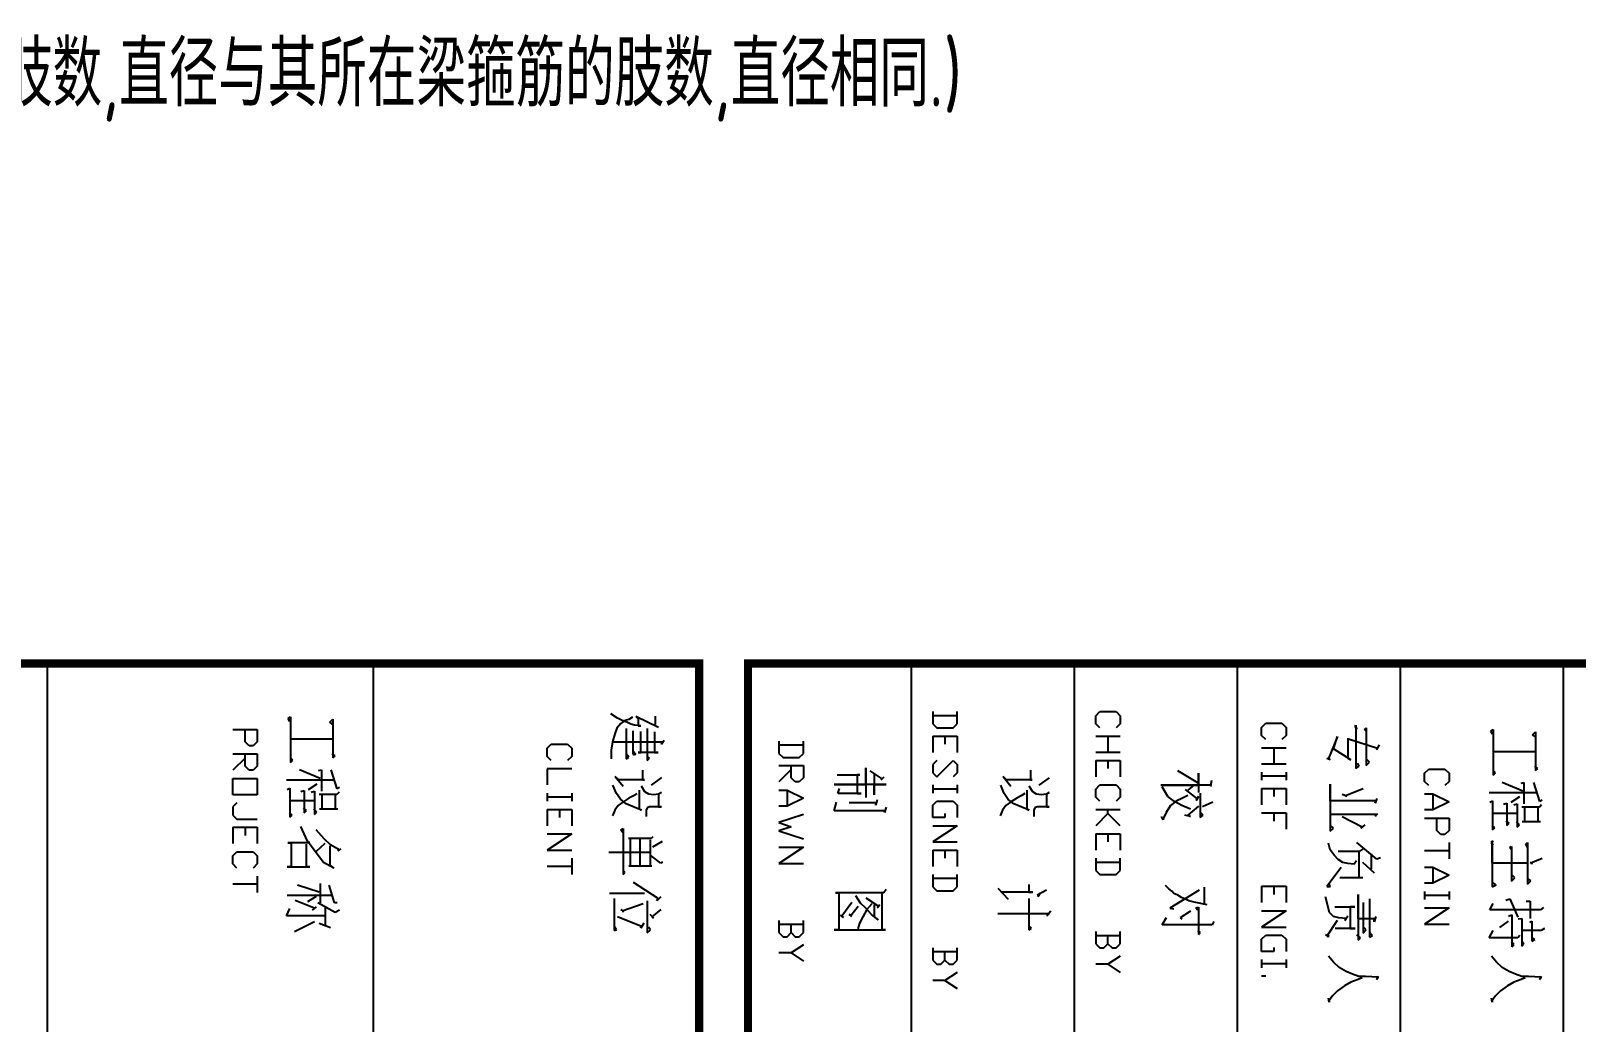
# Model space of a CAD drawing. Extents: x 2506385 to 2810062, y -487803 to -193521.
# Drawn here: x 2776962 to 2786442, y -444240 to -438157 of the extents above; entities that cross this region are included whole.
import ezdxf

# ---------------------------------------------------------------- set-up
doc = ezdxf.new("R2010")
doc.units = 0
doc.header["$LTSCALE"] = 1000
doc.header["$MEASUREMENT"] = 0
doc.layers.add('PUB_TEXT', color=7, linetype='Continuous')
doc.layers.add('PUB_TITLE', color=4, linetype='Continuous')
doc.styles.add('TSSD_DIMENSION', font='tssdeng.shx', dxfattribs={"width": 0.8, "bigfont": 'tssdchn.shx'})

# ---------------------------------------------------------------- blocks, each defined once
blk = doc.blocks.new('EWW')
at = {"layer": 'PUB_TITLE'}
for p, q in [((-165269.8, 281054.6), (-158269.8, 281054.6)), ((-164850, 280885.1), (-164612, 280885.1)), ((-164832.5, 280867.6), (-164850, 280885.1)), ((-164818.5, 280885.1), (-164832.5, 280867.6)), ((-164727.5, 280885.1), (-164727.5, 280626.1)), ((-164727.5, 280881.6), (-164727.5, 280626.1)), ((-164626, 280899.1), (-164640, 280881.6)), ((-164612, 280885.1), (-164626, 280899.1)), ((-164423, 280913.1), (-164538.5, 280874.6)), ((-164475.5, 280895.6), (-164475.5, 280601.6)), ((-164430, 280927.1), (-164423, 280913.1)), ((-164402, 280923.6), (-164388, 280909.6)), ((-164388, 280909.6), (-164388, 280801.1)), ((-164388, 280899.1), (-164293.5, 280899.1)), ((-164297, 280916.6), (-164297, 280804.6)), ((-164073, 280927.1), (-164045, 280857.1)), ((-163772, 280934.1), (-163758, 280916.6)), ((-163758, 280916.6), (-163758, 280605.1)), ((-163642.5, 280941.1), (-163632, 280920.1)), ((-163632, 280920.1), (-163632, 280801.1)), ((-163576, 280881.6), (-163586.5, 280867.6)), ((-163565.5, 280864.1), (-163576, 280881.6)), ((-163348.5, 280923.6), (-163331, 280909.6)), ((-163345, 280920.1), (-163348.5, 280843.1)), ((-163331, 280909.6), (-163345, 280920.1)), ((-164538.5, 280815.1), (-164409, 280815.1)), ((-164535, 280797.6), (-164538.5, 280815.1)), ((-164486, 280808.1), (-164538.5, 280682.1)), ((-164451, 280787.1), (-164416, 280734.6)), ((-164384.5, 280818.6), (-164293.5, 280818.6)), ((-164279.5, 280787.1), (-164297, 280769.6)), ((-164265.5, 280773.1), (-164279.5, 280787.1)), ((-164171, 280836.1), (-163915.5, 280836.1)), ((-164160.5, 280825.6), (-164171, 280836.1)), ((-164143, 280836.1), (-164160.5, 280825.6)), ((-164041.5, 280867.6), (-164048.5, 280853.6)), ((-164045, 280857.1), (-164041.5, 280867.6)), ((-164045, 280832.6), (-164045, 280619.1)), ((-163936.5, 280857.1), (-163943.5, 280843.1)), ((-163915.5, 280836.1), (-163936.5, 280857.1)), ((-163810.5, 280853.6), (-163705.5, 280853.6)), ((-163810.5, 280829.1), (-163810.5, 280853.6)), ((-163705.5, 280801.1), (-163534, 280801.1)), ((-163702, 280780.1), (-163705.5, 280801.1)), ((-163688, 280864.1), (-163565.5, 280864.1)), ((-163681, 280850.1), (-163688, 280864.1)), ((-163600.5, 280790.6), (-163586.5, 280776.6)), ((-163548, 280815.1), (-163565.5, 280801.1)), ((-163534, 280801.1), (-163548, 280815.1)), ((-163348.5, 280801.1), (-163362.5, 280762.6)), ((-163348.5, 280843.1), (-163348.5, 280801.1)), ((-163341.5, 280822.1), (-163331, 280797.6)), ((-163331, 280797.6), (-163313.5, 280752.1)), ((-164412.5, 280710.1), (-164276, 280710.1)), ((-164405.5, 280689.1), (-164412.5, 280710.1)), ((-164409, 280773.1), (-164265.5, 280773.1)), ((-164402, 280752.1), (-164409, 280773.1)), ((-164349.5, 280769.6), (-164349.5, 280622.6)), ((-164290, 280724.1), (-164304, 280706.6)), ((-164276, 280710.1), (-164290, 280724.1)), ((-164146.5, 280738.1), (-163933, 280738.1)), ((-164139.5, 280727.6), (-164146.5, 280738.1)), ((-164125.5, 280738.1), (-164139.5, 280727.6)), ((-163954, 280759.1), (-163968, 280745.1)), ((-163933, 280738.1), (-163954, 280759.1)), ((-163824.5, 280727.6), (-163712.5, 280776.6)), ((-163817.5, 280703.1), (-163824.5, 280727.6)), ((-163726.5, 280741.6), (-163530.5, 280741.6)), ((-163719.5, 280720.6), (-163726.5, 280741.6)), ((-163688, 280717.1), (-163649.5, 280664.6)), ((-163586.5, 280776.6), (-163586.5, 280601.6)), ((-163544.5, 280752.1), (-163562, 280738.1)), ((-163530.5, 280741.6), (-163544.5, 280752.1)), ((-163380, 280724.1), (-163404.5, 280682.1)), ((-163362.5, 280762.6), (-163380, 280724.1)), ((-163313.5, 280752.1), (-163292.5, 280713.6)), ((-163292.5, 280713.6), (-163261, 280671.6)), ((-164864, 280626.1), (-164584, 280626.1)), ((-164853.5, 280612.1), (-164864, 280626.1)), ((-164836, 280622.6), (-164853.5, 280612.1)), ((-164598, 280640.1), (-164612, 280626.1)), ((-164584, 280626.1), (-164598, 280640.1)), ((-164426.5, 280622.6), (-164248, 280622.6)), ((-164419.5, 280605.1), (-164426.5, 280622.6)), ((-164262, 280636.6), (-164276, 280619.1)), ((-164248, 280622.6), (-164262, 280636.6)), ((-164181.5, 280626.1), (-164171, 280612.1)), ((-164181.5, 280619.1), (-163898, 280619.1)), ((-164045, 280619.1), (-164181.5, 280619.1)), ((-164171, 280612.1), (-164157, 280626.1)), ((-163912, 280643.6), (-163922.5, 280626.1)), ((-163898, 280619.1), (-163912, 280643.6)), ((-163758, 280605.1), (-163796.5, 280626.1)), ((-163586.5, 280601.6), (-163632, 280626.1)), ((-163436, 280647.1), (-163474.5, 280615.6)), ((-163404.5, 280682.1), (-163436, 280647.1)), ((-163261, 280671.6), (-163229.5, 280640.1)), ((-163229.5, 280640.1), (-163201.5, 280619.1)), ((-163191, 280619.1), (-163215.5, 280615.6)), ((-163201.5, 280619.1), (-163191, 280619.1)), ((-164620.5, 280330.5), (-164595.5, 280355.5)), ((-164620.5, 280230.5), (-164620.5, 280330.5)), ((-164595.5, 280355.5), (-164545.5, 280355.5)), ((-164545.5, 280355.5), (-164520.5, 280330.5)), ((-164470.5, 280255.5), (-164420.5, 280355.5)), ((-164420.5, 280355.5), (-164370.5, 280255.5)), ((-164320.5, 280355.5), (-164245.5, 280355.5)), ((-164320.5, 280205.5), (-164320.5, 280355.5)), ((-164245.5, 280355.5), (-164220.5, 280330.5)), ((-164220.5, 280330.5), (-164220.5, 280305.5)), ((-164170.5, 280355.5), (-164070.5, 280355.5)), ((-164120.5, 280355.5), (-164120.5, 280205.5)), ((-164020.5, 280255.5), (-163970.5, 280355.5)), ((-163970.5, 280355.5), (-163920.5, 280255.5)), ((-163870.5, 280355.5), (-163820.5, 280355.5)), ((-163845.5, 280355.5), (-163845.5, 280205.5)), ((-163770.5, 280355.5), (-163670.5, 280205.5)), ((-163770.5, 280205.5), (-163770.5, 280355.5)), ((-163670.5, 280205.5), (-163670.5, 280355.5)), ((-164595.5, 280205.5), (-164620.5, 280230.5)), ((-164520.5, 280230.5), (-164545.5, 280205.5)), ((-164470.5, 280255.5), (-164370.5, 280255.5)), ((-164470.5, 280205.5), (-164470.5, 280255.5)), ((-164370.5, 280255.5), (-164370.5, 280205.5)), ((-164245.5, 280280.5), (-164320.5, 280280.5)), ((-164220.5, 280305.5), (-164245.5, 280280.5)), ((-164020.5, 280255.5), (-163920.5, 280255.5)), ((-164020.5, 280205.5), (-164020.5, 280255.5)), ((-163920.5, 280255.5), (-163920.5, 280205.5)), ((-164545.5, 280205.5), (-164595.5, 280205.5)), ((-163870.5, 280205.5), (-163820.5, 280205.5)), ((-165269.8, 280054.6), (-158269.8, 280054.6)), ((-164076.5, 279934.1), (-164069.5, 279913.1)), ((-164874.5, 279846.6), (-164643.5, 279846.6)), ((-164864, 279836.1), (-164874.5, 279846.6)), ((-164850, 279850.1), (-164864, 279836.1)), ((-164748.5, 279916.6), (-164804.5, 279738.1)), ((-164769.5, 279927.1), (-164741.5, 279909.6)), ((-164741.5, 279909.6), (-164748.5, 279916.6)), ((-164664.5, 279867.6), (-164678.5, 279853.6)), ((-164643.5, 279846.6), (-164664.5, 279867.6)), ((-164440.5, 279913.1), (-164412.5, 279902.6)), ((-164426.5, 279906.1), (-164426.5, 279626.1)), ((-164412.5, 279902.6), (-164426.5, 279906.1)), ((-164346, 279916.6), (-164332, 279902.6)), ((-164342.5, 279909.6), (-164342.5, 279633.1)), ((-164332, 279902.6), (-164342.5, 279909.6)), ((-164279.5, 279839.6), (-164258.5, 279815.1)), ((-164069.5, 279913.1), (-164171, 279790.6)), ((-164101, 279878.1), (-164006.5, 279878.1)), ((-163982, 279899.1), (-164048.5, 279825.6)), ((-163824.5, 279867.6), (-163590, 279867.6)), ((-163716, 279906.1), (-163684.5, 279895.6)), ((-163702, 279895.6), (-163702, 279797.6)), ((-163684.5, 279895.6), (-163702, 279895.6)), ((-163635.5, 279846.6), (-163653, 279829.1)), ((-163614.5, 279829.1), (-163635.5, 279846.6)), ((-163600.5, 279885.1), (-163621.5, 279867.6)), ((-163590, 279867.6), (-163600.5, 279885.1)), ((-163348.5, 279923.6), (-163331, 279909.6)), ((-163345, 279920.1), (-163348.5, 279843.1)), ((-163348.5, 279843.1), (-163348.5, 279801.1)), ((-163331, 279909.6), (-163345, 279920.1)), ((-164892, 279783.6), (-164626, 279783.6)), ((-164881.5, 279780.1), (-164892, 279783.6)), ((-164867.5, 279794.1), (-164881.5, 279780.1)), ((-164678.5, 279752.1), (-164745, 279647.1)), ((-164689, 279734.6), (-164678.5, 279752.1)), ((-164640, 279804.6), (-164657.5, 279794.1)), ((-164626, 279783.6), (-164640, 279804.6)), ((-164500, 279829.1), (-164458, 279720.6)), ((-164265.5, 279822.1), (-164328.5, 279699.6)), ((-164258.5, 279815.1), (-164265.5, 279822.1)), ((-164132.5, 279829.1), (-164115, 279804.6)), ((-164115, 279804.6), (-164115, 279675.1)), ((-164111.5, 279801.1), (-163954, 279801.1)), ((-164059, 279787.1), (-164038, 279773.1)), ((-164038, 279773.1), (-164041.5, 279734.6)), ((-163954, 279825.6), (-163954, 279685.6)), ((-163852.5, 279797.6), (-163572.5, 279797.6)), ((-163702, 279797.6), (-163852.5, 279797.6)), ((-163803.5, 279829.1), (-163614.5, 279829.1)), ((-163775.5, 279776.6), (-163775.5, 279748.6)), ((-163775.5, 279654.1), (-163775.5, 279776.6)), ((-163775.5, 279748.6), (-163642.5, 279748.6)), ((-163642.5, 279780.1), (-163642.5, 279657.6)), ((-163642.5, 279748.6), (-163642.5, 279780.1)), ((-163586.5, 279811.6), (-163604, 279790.6)), ((-163572.5, 279797.6), (-163586.5, 279811.6)), ((-163362.5, 279762.6), (-163380, 279724.1)), ((-163348.5, 279801.1), (-163362.5, 279762.6)), ((-163341.5, 279822.1), (-163331, 279797.6)), ((-163331, 279797.6), (-163313.5, 279752.1)), ((-163313.5, 279752.1), (-163292.5, 279713.6)), ((-164822, 279671.6), (-164685.5, 279615.6)), ((-164745, 279647.1), (-164822, 279671.6)), ((-164811.5, 279734.6), (-164689, 279734.6)), ((-164454.5, 279727.6), (-164465, 279699.6)), ((-164458, 279720.6), (-164454.5, 279727.6)), ((-164258.5, 279647.1), (-164272.5, 279629.6)), ((-164241, 279626.1), (-164258.5, 279647.1)), ((-164094, 279650.6), (-164125.5, 279626.1)), ((-164066, 279675.1), (-164094, 279650.6)), ((-164048.5, 279703.1), (-164066, 279675.1)), ((-164041.5, 279734.6), (-164048.5, 279703.1)), ((-164017, 279692.6), (-163901.5, 279605.1)), ((-163716, 279647.1), (-163740.5, 279622.6)), ((-163719.5, 279734.6), (-163691.5, 279717.1)), ((-163709, 279678.6), (-163716, 279647.1)), ((-163705.5, 279724.1), (-163709, 279678.6)), ((-163691.5, 279717.1), (-163705.5, 279724.1)), ((-163691.5, 279668.1), (-163597, 279605.1)), ((-163436, 279647.1), (-163474.5, 279615.6)), ((-163404.5, 279682.1), (-163436, 279647.1)), ((-163380, 279724.1), (-163404.5, 279682.1)), ((-163292.5, 279713.6), (-163261, 279671.6)), ((-163261, 279671.6), (-163229.5, 279640.1)), ((-164678.5, 279626.1), (-164685.5, 279605.1)), ((-164685.5, 279615.6), (-164678.5, 279626.1)), ((-164528, 279626.1), (-164241, 279626.1)), ((-164426.5, 279626.1), (-164528, 279626.1)), ((-164125.5, 279626.1), (-164167.5, 279615.6)), ((-163898, 279626.1), (-163919, 279619.1)), ((-163901.5, 279605.1), (-163898, 279626.1)), ((-163740.5, 279622.6), (-163838.5, 279598.1)), ((-163593.5, 279619.1), (-163604, 279598.1)), ((-163597, 279605.1), (-163593.5, 279619.1)), ((-163229.5, 279640.1), (-163201.5, 279619.1)), ((-163191, 279619.1), (-163215.5, 279615.6)), ((-163201.5, 279619.1), (-163191, 279619.1)), ((-164902.5, 279330.5), (-164877.5, 279355.5)), ((-164902.5, 279230.5), (-164902.5, 279330.5)), ((-164877.5, 279355.5), (-164827.5, 279355.5)), ((-164827.5, 279355.5), (-164802.5, 279330.5)), ((-164752.5, 279205.5), (-164752.5, 279355.5)), ((-164752.5, 279280.5), (-164652.5, 279280.5)), ((-164652.5, 279355.5), (-164652.5, 279205.5)), ((-164602.5, 279355.5), (-164552.5, 279355.5)), ((-164577.5, 279355.5), (-164577.5, 279205.5)), ((-164502.5, 279355.5), (-164402.5, 279355.5)), ((-164502.5, 279205.5), (-164502.5, 279355.5)), ((-164502.5, 279280.5), (-164452.5, 279280.5)), ((-164352.5, 279355.5), (-164252.5, 279355.5)), ((-164352.5, 279205.5), (-164352.5, 279355.5)), ((-164352.5, 279280.5), (-164302.5, 279280.5)), ((-163902.5, 279355.5), (-163802.5, 279355.5)), ((-163902.5, 279205.5), (-163902.5, 279355.5)), ((-163902.5, 279280.5), (-163852.5, 279280.5)), ((-163752.5, 279355.5), (-163652.5, 279205.5)), ((-163752.5, 279205.5), (-163752.5, 279355.5)), ((-163652.5, 279205.5), (-163652.5, 279355.5)), ((-163602.5, 279330.5), (-163577.5, 279355.5)), ((-163602.5, 279230.5), (-163602.5, 279330.5)), ((-163577.5, 279355.5), (-163502.5, 279355.5)), ((-163527.5, 279280.5), (-163502.5, 279280.5)), ((-163502.5, 279280.5), (-163502.5, 279205.5)), ((-163452.5, 279355.5), (-163402.5, 279355.5)), ((-163427.5, 279355.5), (-163427.5, 279205.5)), ((-164877.5, 279205.5), (-164902.5, 279230.5)), ((-164827.5, 279205.5), (-164877.5, 279205.5)), ((-164802.5, 279230.5), (-164827.5, 279205.5)), ((-164602.5, 279205.5), (-164552.5, 279205.5)), ((-164502.5, 279205.5), (-164402.5, 279205.5)), ((-163902.5, 279205.5), (-163802.5, 279205.5)), ((-163577.5, 279205.5), (-163602.5, 279230.5)), ((-163502.5, 279205.5), (-163577.5, 279205.5)), ((-163452.5, 279205.5), (-163402.5, 279205.5)), ((-163352.5, 279205.5), (-163352.5, 279230.5)), ((-165269.8, 279054.6), (-158269.8, 279054.6)), ((-164551.3, 278899), (-164516.3, 278892)), ((-164523.3, 278895.5), (-164523.3, 278587.5)), ((-164516.3, 278892), (-164523.3, 278895.5)), ((-164418.3, 278906), (-164390.3, 278843)), ((-163686.8, 278913), (-163665.8, 278902.5)), ((-163665.8, 278902.5), (-163665.8, 278594.5)), ((-164537.3, 278815), (-164610.8, 278692.5)), ((-164596.8, 278818.5), (-164477.8, 278818.5)), ((-164523.3, 278818.5), (-164596.8, 278818.5)), ((-164523.3, 278587.5), (-164523.3, 278818.5)), ((-164439.3, 278811.5), (-164495.3, 278738)), ((-164474.3, 278829), (-164323.8, 278829)), ((-164453.3, 278818.5), (-164428.8, 278804.5)), ((-164428.8, 278804.5), (-164439.3, 278811.5)), ((-164393.8, 278818.5), (-164337.8, 278752)), ((-164337.8, 278846.5), (-164348.3, 278836)), ((-164348.3, 278836), (-164348.3, 278832.5)), ((-164323.8, 278829), (-164337.8, 278846.5)), ((-163896.8, 278853.5), (-163791.8, 278853.5)), ((-163879.3, 278822), (-163767.3, 278643.5)), ((-163802.3, 278801), (-163809.3, 278773)), ((-163788.3, 278871), (-163802.3, 278801)), ((-163774.3, 278818.5), (-163606.3, 278818.5)), ((-163770.8, 278801), (-163774.3, 278818.5)), ((-163756.8, 278815), (-163770.8, 278801)), ((-163620.3, 278829), (-163630.8, 278815)), ((-163606.3, 278818.5), (-163620.3, 278829)), ((-164523.3, 278790.5), (-164491.8, 278752)), ((-164460.3, 278752), (-164442.8, 278720.5)), ((-164442.8, 278720.5), (-164425.3, 278682)), ((-164397.3, 278717), (-164421.8, 278671.5)), ((-164376.3, 278769.5), (-164397.3, 278717)), ((-164330.8, 278769.5), (-164337.8, 278734.5)), ((-164337.8, 278752), (-164330.8, 278769.5)), ((-163833.8, 278713.5), (-163847.8, 278692.5)), ((-163823.3, 278738), (-163833.8, 278713.5)), ((-163812.8, 278759), (-163823.3, 278738)), ((-163809.3, 278773), (-163812.8, 278759)), ((-163749.8, 278769.5), (-163707.8, 278706.5)), ((-163707.8, 278706.5), (-163700.8, 278717)), ((-164453.3, 278629.5), (-164512.8, 278594.5)), ((-164421.8, 278671.5), (-164453.3, 278629.5)), ((-164425.3, 278682), (-164397.3, 278647)), ((-164397.3, 278647), (-164355.3, 278619)), ((-164355.3, 278619), (-164316.8, 278601.5)), ((-163886.3, 278636.5), (-163907.3, 278615.5)), ((-163872.3, 278654), (-163886.3, 278636.5)), ((-163858.3, 278668), (-163872.3, 278654)), ((-163847.8, 278692.5), (-163858.3, 278668)), ((-163767.3, 278643.5), (-163763.8, 278668)), ((-163665.8, 278594.5), (-163711.3, 278622.5)), ((-164309.8, 278601.5), (-164330.8, 278591)), ((-164316.8, 278601.5), (-164309.8, 278601.5)), ((-164974.2, 278313), (-164949.2, 278338)), ((-164949.2, 278338), (-164899.2, 278338)), ((-164899.2, 278338), (-164874.2, 278313)), ((-164824.2, 278188), (-164824.2, 278338)), ((-164724.2, 278338), (-164724.2, 278188)), ((-164674.2, 278338), (-164574.2, 278338)), ((-164674.2, 278188), (-164674.2, 278338)), ((-164524.2, 278313), (-164499.2, 278338)), ((-164499.2, 278338), (-164449.2, 278338)), ((-164449.2, 278338), (-164424.2, 278313)), ((-164374.2, 278188), (-164374.2, 278338)), ((-164274.2, 278338), (-164349.2, 278263)), ((-164224.2, 278338), (-164124.2, 278338)), ((-164224.2, 278188), (-164224.2, 278338)), ((-163999.2, 278338), (-164074.2, 278338)), ((-164049.2, 278338), (-164049.2, 278188)), ((-163974.2, 278313), (-163999.2, 278338)), ((-163549.2, 278338), (-163624.2, 278338)), ((-163599.2, 278338), (-163599.2, 278188)), ((-163524.2, 278313), (-163549.2, 278338)), ((-163474.2, 278338), (-163424.2, 278263)), ((-163424.2, 278263), (-163374.2, 278338)), ((-164974.2, 278213), (-164974.2, 278313)), ((-164824.2, 278263), (-164724.2, 278263)), ((-164674.2, 278263), (-164624.2, 278263)), ((-164524.2, 278213), (-164524.2, 278313)), ((-164349.2, 278263), (-164374.2, 278263)), ((-164349.2, 278263), (-164274.2, 278188)), ((-164224.2, 278263), (-164174.2, 278263)), ((-163974.2, 278213), (-163974.2, 278313)), ((-163549.2, 278263), (-163599.2, 278263)), ((-163549.2, 278263), (-163524.2, 278288)), ((-163524.2, 278238), (-163549.2, 278263)), ((-163524.2, 278288), (-163524.2, 278313)), ((-163524.2, 278213), (-163524.2, 278238)), ((-163424.2, 278263), (-163424.2, 278188)), ((-164949.2, 278188), (-164974.2, 278213)), ((-164899.2, 278188), (-164949.2, 278188)), ((-164874.2, 278213), (-164899.2, 278188)), ((-164674.2, 278188), (-164574.2, 278188)), ((-164499.2, 278188), (-164524.2, 278213)), ((-164449.2, 278188), (-164499.2, 278188)), ((-164424.2, 278213), (-164449.2, 278188)), ((-164224.2, 278188), (-164124.2, 278188)), ((-164074.2, 278188), (-163999.2, 278188)), ((-163999.2, 278188), (-163974.2, 278213)), ((-163624.2, 278188), (-163549.2, 278188)), ((-163549.2, 278188), (-163524.2, 278213)), ((-165269.8, 278054.6), (-158269.8, 278054.6)), ((-164568.8, 277902.5), (-164523.3, 277839.5)), ((-164477.8, 277902.5), (-164467.3, 277885)), ((-164467.3, 277885), (-164463.8, 277853.5)), ((-164463.8, 277853.5), (-164467.3, 277825.5)), ((-164463.8, 277885), (-164390.3, 277885)), ((-164390.3, 277902.5), (-164390.3, 277829)), ((-164390.3, 277885), (-164390.3, 277902.5)), ((-163879.3, 277885), (-163847.8, 277829)), ((-163840.8, 277839.5), (-163861.8, 277850)), ((-163749.8, 277913), (-163721.8, 277888.5)), ((-163732.3, 277902.5), (-163732.3, 277587.5)), ((-163721.8, 277888.5), (-163732.3, 277902.5)), ((-164614.3, 277787), (-164554.8, 277787)), ((-164554.8, 277797.5), (-164554.8, 277640)), ((-164554.8, 277787), (-164554.8, 277797.5)), ((-164481.3, 277801), (-164516.3, 277780)), ((-164491.8, 277766), (-164376.3, 277766)), ((-164467.3, 277825.5), (-164481.3, 277801)), ((-164470.8, 277752), (-164456.8, 277731)), ((-164390.3, 277829), (-164383.3, 277815)), ((-164369.3, 277780), (-164386.8, 277734.5)), ((-164383.3, 277815), (-164369.3, 277808)), ((-164376.3, 277766), (-164369.3, 277780)), ((-164369.3, 277808), (-164330.8, 277808)), ((-163914.3, 277776.5), (-163865.3, 277776.5)), ((-163865.3, 277801), (-163865.3, 277608.5)), ((-163865.3, 277776.5), (-163865.3, 277801)), ((-163847.8, 277829), (-163840.8, 277839.5)), ((-163826.8, 277776.5), (-163634.3, 277776.5)), ((-163644.8, 277794), (-163655.3, 277776.5)), ((-163634.3, 277776.5), (-163644.8, 277794)), ((-164575.8, 277619), (-164516.3, 277668)), ((-164456.8, 277731), (-164442.8, 277703)), ((-164442.8, 277703), (-164418.3, 277664.5)), ((-164407.8, 277685.5), (-164435.8, 277650.5)), ((-164418.3, 277664.5), (-164397.3, 277636.5)), ((-164386.8, 277734.5), (-164407.8, 277685.5)), ((-164554.8, 277640), (-164575.8, 277619)), ((-164470.8, 277626), (-164523.3, 277605)), ((-164435.8, 277650.5), (-164470.8, 277626)), ((-164397.3, 277636.5), (-164369.3, 277615.5)), ((-164369.3, 277615.5), (-164334.3, 277601.5)), ((-163889.8, 277587.5), (-163823.3, 277650.5)), ((-164899.2, 277338), (-164974.2, 277338)), ((-164949.2, 277338), (-164949.2, 277188)), ((-164874.2, 277313), (-164899.2, 277338)), ((-164874.2, 277213), (-164874.2, 277313)), ((-164824.2, 277338), (-164724.2, 277338)), ((-164824.2, 277188), (-164824.2, 277338)), ((-164674.2, 277313), (-164649.2, 277338)), ((-164574.2, 277213), (-164674.2, 277313)), ((-164649.2, 277338), (-164599.2, 277338)), ((-164599.2, 277338), (-164574.2, 277313)), ((-164524.2, 277338), (-164474.2, 277338)), ((-164499.2, 277338), (-164499.2, 277188)), ((-164424.2, 277313), (-164399.2, 277338)), ((-164424.2, 277213), (-164424.2, 277313)), ((-164399.2, 277338), (-164324.2, 277338)), ((-164274.2, 277338), (-164174.2, 277188)), ((-164274.2, 277188), (-164274.2, 277338)), ((-164174.2, 277188), (-164174.2, 277338)), ((-164124.2, 277338), (-164024.2, 277338)), ((-164124.2, 277188), (-164124.2, 277338)), ((-163899.2, 277338), (-163974.2, 277338)), ((-163949.2, 277338), (-163949.2, 277188)), ((-163874.2, 277313), (-163899.2, 277338)), ((-163874.2, 277213), (-163874.2, 277313)), ((-163449.2, 277338), (-163524.2, 277338)), ((-163499.2, 277338), (-163499.2, 277188)), ((-163424.2, 277313), (-163449.2, 277338)), ((-163449.2, 277263), (-163424.2, 277288)), ((-163424.2, 277288), (-163424.2, 277313)), ((-163374.2, 277338), (-163324.2, 277263)), ((-163324.2, 277263), (-163274.2, 277338)), ((-164974.2, 277188), (-164899.2, 277188)), ((-164899.2, 277188), (-164874.2, 277213)), ((-164824.2, 277263), (-164774.2, 277263)), ((-164824.2, 277188), (-164724.2, 277188)), ((-164674.2, 277213), (-164649.2, 277188)), ((-164649.2, 277188), (-164599.2, 277188)), ((-164599.2, 277188), (-164574.2, 277213)), ((-164524.2, 277188), (-164474.2, 277188)), ((-164399.2, 277188), (-164424.2, 277213)), ((-164324.2, 277188), (-164399.2, 277188)), ((-164349.2, 277263), (-164324.2, 277263)), ((-164324.2, 277263), (-164324.2, 277188)), ((-164124.2, 277263), (-164074.2, 277263)), ((-164124.2, 277188), (-164024.2, 277188)), ((-163974.2, 277188), (-163899.2, 277188)), ((-163899.2, 277188), (-163874.2, 277213)), ((-163524.2, 277188), (-163449.2, 277188)), ((-163449.2, 277263), (-163499.2, 277263)), ((-163424.2, 277238), (-163449.2, 277263)), ((-163449.2, 277188), (-163424.2, 277213)), ((-163424.2, 277213), (-163424.2, 277238)), ((-163324.2, 277263), (-163324.2, 277188)), ((-165269.8, 277054.6), (-158269.8, 277054.6)), ((-164526.8, 276902.5), (-164526.8, 276584)), ((-164526.8, 276829), (-164526.8, 276902.5)), ((-164386.8, 276902.5), (-164355.3, 276892)), ((-163882.8, 276902.5), (-163861.8, 276888.5)), ((-163634.3, 276899), (-163634.3, 276878)), ((-163634.3, 276584), (-163634.3, 276899)), ((-164561.8, 276878), (-164610.8, 276804.5)), ((-164589.8, 276829), (-164463.8, 276829)), ((-164572.3, 276888.5), (-164554.8, 276871)), ((-164554.8, 276871), (-164561.8, 276878)), ((-164463.8, 276829), (-164526.8, 276829)), ((-164432.3, 276846.5), (-164400.8, 276839.5)), ((-164414.8, 276839.5), (-164414.8, 276675)), ((-164400.8, 276839.5), (-164414.8, 276839.5)), ((-164365.8, 276895.5), (-164365.8, 276584)), ((-164355.3, 276892), (-164365.8, 276895.5)), ((-163861.8, 276888.5), (-163861.8, 276591)), ((-163634.3, 276878), (-163861.8, 276878)), ((-163777.8, 276857), (-163830.3, 276780)), ((-163795.3, 276815), (-163760.3, 276783.5)), ((-163788.3, 276864), (-163770.8, 276850)), ((-163788.3, 276829), (-163718.3, 276829)), ((-163770.8, 276850), (-163777.8, 276857)), ((-163728.8, 276811.5), (-163767.3, 276776.5)), ((-163697.3, 276853.5), (-163728.8, 276811.5)), ((-163718.3, 276829), (-163697.3, 276853.5)), ((-164628.3, 276776.5), (-164446.3, 276776.5)), ((-164526.8, 276776.5), (-164628.3, 276776.5)), ((-164586.3, 276741.5), (-164586.3, 276724)), ((-164586.3, 276601.5), (-164586.3, 276741.5)), ((-164586.3, 276724), (-164470.8, 276724)), ((-164526.8, 276584), (-164526.8, 276776.5)), ((-164470.8, 276748.5), (-164470.8, 276605)), ((-164470.8, 276724), (-164470.8, 276748.5)), ((-163798.8, 276745), (-163844.3, 276717)), ((-163767.3, 276776.5), (-163798.8, 276745)), ((-163777.8, 276731), (-163721.8, 276685.5)), ((-163760.3, 276783.5), (-163714.8, 276759)), ((-163714.8, 276759), (-163676.3, 276738)), ((-163676.3, 276738), (-163641.3, 276727.5)), ((-164470.8, 276605), (-164502.3, 276615.5)), ((-163861.8, 276612), (-163634.3, 276612)), ((-163861.8, 276591), (-163861.8, 276612)), ((-163802.3, 276692.5), (-163718.3, 276629.5)), ((-163718.3, 276692.5), (-163728.8, 276675)), ((-163711.3, 276640), (-163725.3, 276622.5)), ((-163721.8, 276685.5), (-163718.3, 276692.5)), ((-163718.3, 276629.5), (-163711.3, 276640)), ((-163634.3, 276612), (-163634.3, 276584)), ((-164365.8, 276584), (-164418.3, 276598)), ((-164718, 276394.5), (-164793, 276394.5)), ((-164768, 276394.5), (-164768, 276244.5)), ((-164693, 276369.5), (-164718, 276394.5)), ((-164693, 276269.5), (-164693, 276369.5)), ((-164643, 276394.5), (-164568, 276394.5)), ((-164643, 276244.5), (-164643, 276394.5)), ((-164568, 276394.5), (-164543, 276369.5)), ((-164543, 276344.5), (-164568, 276319.5)), ((-164543, 276369.5), (-164543, 276344.5)), ((-164493, 276294.5), (-164443, 276394.5)), ((-164443, 276394.5), (-164393, 276294.5)), ((-164343, 276394.5), (-164293, 276244.5)), ((-164243, 276244.5), (-164193, 276394.5)), ((-164143, 276394.5), (-164043, 276244.5)), ((-164143, 276244.5), (-164143, 276394.5)), ((-164043, 276244.5), (-164043, 276394.5)), ((-163618, 276394.5), (-163693, 276394.5)), ((-163668, 276394.5), (-163668, 276244.5)), ((-163593, 276369.5), (-163618, 276394.5)), ((-163618, 276319.5), (-163593, 276344.5)), ((-163593, 276344.5), (-163593, 276369.5)), ((-163543, 276394.5), (-163493, 276319.5)), ((-163493, 276319.5), (-163443, 276394.5)), ((-164793, 276244.5), (-164718, 276244.5)), ((-164718, 276244.5), (-164693, 276269.5)), ((-164568, 276319.5), (-164643, 276319.5)), ((-164618, 276319.5), (-164543, 276244.5)), ((-164493, 276294.5), (-164393, 276294.5)), ((-164493, 276244.5), (-164493, 276294.5)), ((-164393, 276294.5), (-164393, 276244.5)), ((-164293, 276244.5), (-164268, 276319.5)), ((-164268, 276319.5), (-164243, 276244.5)), ((-163693, 276244.5), (-163618, 276244.5)), ((-163618, 276319.5), (-163668, 276319.5)), ((-163593, 276294.5), (-163618, 276319.5)), ((-163618, 276244.5), (-163593, 276269.5)), ((-163593, 276269.5), (-163593, 276294.5)), ((-163493, 276319.5), (-163493, 276244.5)), ((-164947.1, 275485.3), (-164894.6, 275485.3)), ((-164877.1, 275506.3), (-164943.6, 275366.3)), ((-164849.1, 275481.8), (-164723.1, 275481.8)), ((-164796.6, 275541.3), (-164772.1, 275523.8)), ((-164786.1, 275530.8), (-164786.1, 275226.3)), ((-164772.1, 275523.8), (-164786.1, 275530.8)), ((-164723.1, 275502.8), (-164723.1, 275380.3)), ((-164723.1, 275481.8), (-164723.1, 275502.8)), ((-164569.1, 275523.8), (-164523.6, 275460.8)), ((-164478.1, 275523.8), (-164467.6, 275506.3)), ((-164467.6, 275506.3), (-164464.1, 275474.8)), ((-164464.1, 275474.8), (-164467.6, 275446.8)), ((-164464.1, 275506.3), (-164390.6, 275506.3)), ((-164390.6, 275523.8), (-164390.6, 275450.3)), ((-164390.6, 275506.3), (-164390.6, 275523.8)), ((-164177.1, 275527.3), (-164142.1, 275467.8)), ((-164044.1, 275520.3), (-164089.6, 275460.8)), ((-164051.1, 275530.8), (-164044.1, 275520.3)), ((-163827.1, 275502.8), (-163925.1, 275352.3)), ((-163837.6, 275520.3), (-163813.1, 275495.8)), ((-163813.1, 275495.8), (-163827.1, 275502.8)), ((-163760.6, 275520.3), (-163715.1, 275464.3)), ((-163708.1, 275474.8), (-163729.1, 275453.8)), ((-163715.1, 275464.3), (-163708.1, 275474.8)), ((-164943.6, 275366.3), (-164929.6, 275380.3)), ((-164929.6, 275380.3), (-164887.6, 275380.3)), ((-164887.6, 275397.8), (-164891.1, 275359.3)), ((-164887.6, 275380.3), (-164887.6, 275397.8)), ((-164870.1, 275436.3), (-164674.1, 275436.3)), ((-164723.1, 275397.8), (-164852.6, 275397.8)), ((-164723.1, 275380.3), (-164723.1, 275397.8)), ((-164688.1, 275450.3), (-164698.6, 275436.3)), ((-164674.1, 275436.3), (-164688.1, 275450.3)), ((-164614.6, 275408.3), (-164555.1, 275408.3)), ((-164555.1, 275418.8), (-164555.1, 275261.3)), ((-164555.1, 275408.3), (-164555.1, 275418.8)), ((-164481.6, 275422.3), (-164516.6, 275401.3)), ((-164492.1, 275387.3), (-164376.6, 275387.3)), ((-164467.6, 275446.8), (-164481.6, 275422.3)), ((-164390.6, 275450.3), (-164383.6, 275436.3)), ((-164369.6, 275401.3), (-164387.1, 275355.8)), ((-164383.6, 275436.3), (-164369.6, 275429.3)), ((-164376.6, 275387.3), (-164369.6, 275401.3)), ((-164369.6, 275429.3), (-164331.1, 275429.3)), ((-164205.1, 275471.3), (-164194.6, 275460.8)), ((-164194.6, 275460.8), (-164194.6, 275320.8)), ((-164191.1, 275390.8), (-164026.6, 275390.8)), ((-164187.6, 275453.8), (-164026.6, 275453.8)), ((-164110.6, 275450.3), (-164110.6, 275201.8)), ((-164026.6, 275464.3), (-164026.6, 275324.3)), ((-163858.6, 275418.8), (-163858.6, 275205.3)), ((-163813.1, 275436.3), (-163617.1, 275436.3)), ((-163795.6, 275411.8), (-163750.1, 275282.3)), ((-163655.6, 275401.3), (-163715.1, 275254.3)), ((-163676.6, 275415.3), (-163645.1, 275397.8)), ((-163645.1, 275397.8), (-163655.6, 275401.3)), ((-163634.6, 275457.3), (-163652.1, 275443.3)), ((-163617.1, 275436.3), (-163634.6, 275457.3)), ((-164940.1, 275345.3), (-164926.1, 275324.3)), ((-164926.1, 275324.3), (-164919.1, 275299.8)), ((-164908.6, 275310.3), (-164919.1, 275282.3)), ((-164919.1, 275299.8), (-164901.6, 275275.3)), ((-164898.1, 275334.8), (-164908.6, 275310.3)), ((-164891.1, 275359.3), (-164898.1, 275334.8)), ((-164870.1, 275306.8), (-164684.6, 275306.8)), ((-164856.1, 275348.8), (-164712.6, 275348.8)), ((-164716.1, 275362.8), (-164726.6, 275352.3)), ((-164709.1, 275352.3), (-164716.1, 275366.3)), ((-164712.6, 275366.3), (-164716.1, 275362.8)), ((-164695.1, 275324.3), (-164716.1, 275306.8)), ((-164712.6, 275348.8), (-164712.6, 275366.3)), ((-164684.6, 275306.8), (-164695.1, 275324.3)), ((-164576.1, 275240.3), (-164516.6, 275289.3)), ((-164471.1, 275373.3), (-164457.1, 275352.3)), ((-164457.1, 275352.3), (-164443.1, 275324.3)), ((-164443.1, 275324.3), (-164418.6, 275285.8)), ((-164408.1, 275306.8), (-164436.1, 275271.8)), ((-164418.6, 275285.8), (-164397.6, 275257.8)), ((-164387.1, 275355.8), (-164408.1, 275306.8)), ((-164257.6, 275289.3), (-163974.1, 275289.3)), ((-164247.1, 275275.3), (-164257.6, 275289.3)), ((-164233.1, 275285.8), (-164247.1, 275275.3)), ((-164194.6, 275331.3), (-164026.6, 275331.3)), ((-163984.6, 275299.8), (-163998.6, 275289.3)), ((-163974.1, 275289.3), (-163984.6, 275299.8)), ((-163750.1, 275292.8), (-163757.1, 275275.3)), ((-163750.1, 275282.3), (-163750.1, 275292.8)), ((-164933.1, 275254.3), (-164961.1, 275212.3)), ((-164919.1, 275282.3), (-164933.1, 275254.3)), ((-164901.6, 275275.3), (-164873.6, 275250.8)), ((-164873.6, 275250.8), (-164838.6, 275236.8)), ((-164838.6, 275236.8), (-164789.6, 275222.8)), ((-164789.6, 275222.8), (-164737.1, 275215.8)), ((-164737.1, 275215.8), (-164684.6, 275215.8)), ((-164555.1, 275261.3), (-164576.1, 275240.3)), ((-164471.1, 275247.3), (-164523.6, 275226.3)), ((-164436.1, 275271.8), (-164471.1, 275247.3)), ((-164397.6, 275257.8), (-164369.6, 275236.8)), ((-164369.6, 275236.8), (-164334.6, 275222.8)), ((-163827.1, 275233.3), (-163631.1, 275233.3)), ((-163634.6, 275247.3), (-163652.1, 275236.8)), ((-163631.1, 275233.3), (-163634.6, 275247.3)), ((-164774, 274947.9), (-164749, 274972.9)), ((-164774, 274847.9), (-164774, 274947.9)), ((-164749, 274972.9), (-164699, 274972.9)), ((-164699, 274972.9), (-164674, 274947.9)), ((-164624, 274972.9), (-164624, 274822.9)), ((-164474, 274972.9), (-164424, 274972.9)), ((-164449, 274972.9), (-164449, 274822.9)), ((-164374, 274972.9), (-164274, 274972.9)), ((-164374, 274822.9), (-164374, 274972.9)), ((-164224, 274972.9), (-164124, 274822.9)), ((-164224, 274822.9), (-164224, 274972.9)), ((-164124, 274822.9), (-164124, 274972.9)), ((-164074, 274972.9), (-163974, 274972.9)), ((-164024, 274972.9), (-164024, 274822.9)), ((-164749, 274822.9), (-164774, 274847.9)), ((-164699, 274822.9), (-164749, 274822.9)), ((-164674, 274847.9), (-164699, 274822.9)), ((-164624, 274822.9), (-164524, 274822.9)), ((-164474, 274822.9), (-164424, 274822.9)), ((-164374, 274897.9), (-164324, 274897.9)), ((-164374, 274822.9), (-164274, 274822.9)), ((-165269.8, 273754.6), (-158269.8, 273754.6)), ((-164927.6, 273507.1), (-164689.6, 273507.1)), ((-164910.1, 273489.6), (-164927.6, 273507.1)), ((-164896.1, 273507.1), (-164910.1, 273489.6)), ((-164805.1, 273507.1), (-164805.1, 273248.1)), ((-164805.1, 273503.6), (-164805.1, 273248.1)), ((-164703.6, 273521.1), (-164717.6, 273503.6)), ((-164689.6, 273507.1), (-164703.6, 273521.1)), ((-164500.6, 273535.1), (-164616.1, 273496.6)), ((-164553.1, 273517.6), (-164553.1, 273223.6)), ((-164507.6, 273549.1), (-164500.6, 273535.1)), ((-164479.6, 273545.6), (-164465.6, 273531.6)), ((-164465.6, 273531.6), (-164465.6, 273423.1)), ((-164465.6, 273521.1), (-164371.1, 273521.1)), ((-164374.6, 273538.6), (-164374.6, 273426.6)), ((-164157.6, 273493.1), (-164192.6, 273454.6)), ((-164126.1, 273545.6), (-164157.6, 273493.1)), ((-164150.6, 273489.6), (-164031.6, 273489.6)), ((-164133.1, 273556.1), (-164119.1, 273538.6)), ((-164119.1, 273538.6), (-164126.1, 273545.6)), ((-164014.1, 273514.1), (-164049.1, 273451.1)), ((-164031.6, 273489.6), (-164014.1, 273514.1)), ((-163800.6, 273517.6), (-163909.1, 273486.1)), ((-163846.1, 273503.6), (-163846.1, 273227.1)), ((-163800.6, 273535.1), (-163800.6, 273517.6)), ((-163741.1, 273521.1), (-163800.6, 273416.1)), ((-163755.1, 273549.1), (-163741.1, 273521.1)), ((-163646.6, 273493.1), (-163674.6, 273423.1)), ((-164616.1, 273437.1), (-164486.6, 273437.1)), ((-164612.6, 273419.6), (-164616.1, 273437.1)), ((-164563.6, 273430.1), (-164616.1, 273304.1)), ((-164528.6, 273409.1), (-164493.6, 273356.6)), ((-164486.6, 273395.1), (-164343.1, 273395.1)), ((-164479.6, 273374.1), (-164486.6, 273395.1)), ((-164462.1, 273440.6), (-164371.1, 273440.6)), ((-164427.1, 273391.6), (-164427.1, 273244.6)), ((-164357.1, 273409.1), (-164374.6, 273391.6)), ((-164343.1, 273395.1), (-164357.1, 273409.1)), ((-164192.6, 273454.6), (-164248.6, 273405.6)), ((-164115.6, 273398.6), (-164178.6, 273353.1)), ((-164164.6, 273458.1), (-164115.6, 273405.6)), ((-164049.1, 273451.1), (-164115.6, 273398.6)), ((-163919.6, 273430.1), (-163800.6, 273430.1)), ((-163867.1, 273423.1), (-163909.1, 273290.1)), ((-163839.1, 273405.6), (-163807.6, 273353.1)), ((-163765.6, 273398.6), (-163814.6, 273276.1)), ((-163779.6, 273461.6), (-163657.1, 273461.6)), ((-163776.1, 273405.6), (-163755.1, 273381.1)), ((-163720.1, 273461.6), (-163720.1, 273223.6)), ((-163685.1, 273395.1), (-163622.1, 273272.6)), ((-164490.1, 273332.1), (-164353.6, 273332.1)), ((-164483.1, 273311.1), (-164490.1, 273332.1)), ((-164367.6, 273346.1), (-164381.6, 273328.6)), ((-164353.6, 273332.1), (-164367.6, 273346.1)), ((-164178.6, 273353.1), (-164269.6, 273311.1)), ((-164175.1, 273363.6), (-164168.1, 273356.6)), ((-164168.1, 273356.6), (-164168.1, 273230.6)), ((-164021.1, 273346.1), (-164161.1, 273346.1)), ((-164021.1, 273367.1), (-164021.1, 273346.1)), ((-164021.1, 273227.1), (-164021.1, 273367.1)), ((-164941.6, 273248.1), (-164661.6, 273248.1)), ((-164931.1, 273234.1), (-164941.6, 273248.1)), ((-164913.6, 273244.6), (-164931.1, 273234.1)), ((-164675.6, 273262.1), (-164689.6, 273248.1)), ((-164661.6, 273248.1), (-164675.6, 273262.1)), ((-164504.1, 273244.6), (-164325.6, 273244.6)), ((-164497.1, 273227.1), (-164504.1, 273244.6)), ((-164339.6, 273258.6), (-164353.6, 273241.1)), ((-164325.6, 273244.6), (-164339.6, 273258.6)), ((-164168.1, 273251.6), (-164021.1, 273251.6)), ((-164168.1, 273230.6), (-164168.1, 273251.6)), ((-164021.1, 273251.6), (-164021.1, 273227.1)), ((-163720.1, 273223.6), (-163765.6, 273244.6)), ((-164864.5, 273044), (-164789.5, 273044)), ((-164864.5, 272894), (-164864.5, 273044)), ((-164789.5, 273044), (-164764.5, 273019)), ((-164764.5, 273019), (-164764.5, 272994)), ((-164714.5, 273044), (-164639.5, 273044)), ((-164714.5, 272894), (-164714.5, 273044)), ((-164639.5, 273044), (-164614.5, 273019)), ((-164614.5, 273019), (-164614.5, 272994)), ((-164564.5, 273044), (-164464.5, 273044)), ((-164564.5, 272894), (-164564.5, 273044)), ((-164464.5, 273044), (-164464.5, 272894)), ((-164314.5, 272919), (-164314.5, 273044)), ((-164264.5, 273044), (-164164.5, 273044)), ((-164264.5, 272894), (-164264.5, 273044)), ((-164114.5, 273019), (-164089.5, 273044)), ((-164114.5, 272919), (-164114.5, 273019)), ((-164089.5, 273044), (-164039.5, 273044)), ((-164039.5, 273044), (-164014.5, 273019)), ((-163964.5, 273044), (-163864.5, 273044)), ((-163914.5, 273044), (-163914.5, 272894)), ((-164789.5, 272969), (-164864.5, 272969)), ((-164764.5, 272994), (-164789.5, 272969)), ((-164639.5, 272969), (-164714.5, 272969)), ((-164689.5, 272969), (-164614.5, 272894)), ((-164614.5, 272994), (-164639.5, 272969)), ((-164414.5, 272919), (-164389.5, 272894)), ((-164339.5, 272894), (-164314.5, 272919)), ((-164264.5, 272969), (-164214.5, 272969)), ((-164089.5, 272894), (-164114.5, 272919)), ((-164014.5, 272919), (-164039.5, 272894)), ((-164464.5, 272894), (-164564.5, 272894)), ((-164389.5, 272894), (-164339.5, 272894)), ((-164264.5, 272894), (-164164.5, 272894)), ((-164039.5, 272894), (-164089.5, 272894)), ((-165269.8, 271754.6), (-158269.8, 271754.6))]:
    blk.add_line(p, q, dxfattribs=at)
at = {"layer": 'PUB_TITLE', "const_width": 50}
for points in [[(-165269.8, 283054.6), (-158269.8, 283054.6), (-158269.8, 276054.6), (-165269.8, 276054.6)], [(-165269.8, 263754.6), (-165269.8, 275754.6), (-158269.8, 275754.6), (-158269.8, 263754.6)]]:
    blk.add_lwpolyline(points, close=True, dxfattribs=at)

msp = doc.modelspace()

# ---------------------------------------------------------------- block references
at = {"rotation": 270}
msp.add_blockref('EWW', (2505307.1, -607308.5), dxfattribs=at)

# ---------------------------------------------------------------- texts
at = {"layer": 'PUB_TEXT', "style": 'TSSD_DIMENSION', "width": 0.8}
msp.add_text('配置加密箍筋3%%132d@50(密箍的肢数,直径与其所在梁箍筋的肢数,直径相同.)', height=400, dxfattribs=at).set_placement((2772433.9, -438620.7))

doc.saveas('drawing.dxf')
